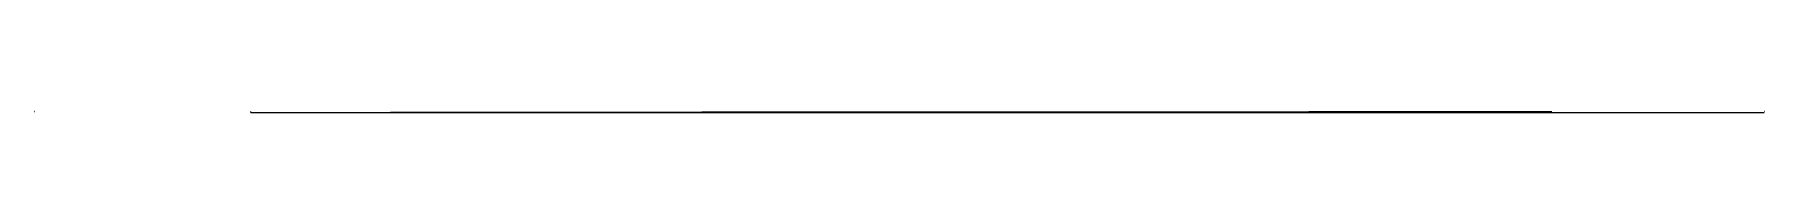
# Model space of a CAD drawing. Header units: metres. Extents: x -1 to 72750024, y 3999 to 4800.
# Drawn here: x 64350003 to 64750024, y 4099 to 4350 of the extents above; entities that cross this region are included whole.
import ezdxf

# ---------------------------------------------------------------- set-up
doc = ezdxf.new("R2010")
doc.units = ezdxf.units.M

msp = doc.modelspace()

# ---------------------------------------------------------------- linework, layer by layer
at = {"color": 7}
for p, q in [((64350003.013, 4350), (64350024.105, 4350)), ((64350003.013, 4350), (64350003.013, 4331.921)), ((64350024.105, 4331.921), (64350003.013, 4331.921)), ((64350006.026, 4343.974), (64350021.092, 4343.974)), ((64350024.105, 4350), (64350024.105, 4331.921)), ((64400000, 4350), (64399998.795, 4350)), ((64400000, 4300), (64399998.795, 4300)), ((64400000, 4250), (64399998.795, 4250)), ((64400000, 4200), (64399998.795, 4200)), ((64400000, 4150), (64399998.795, 4150)), ((64400000, 4100), (64399998.795, 4100)), ((64400000, 4340), (64399999.247, 4340)), ((64400000, 4330), (64399999.247, 4330)), ((64400000, 4320), (64399999.247, 4320)), ((64400000, 4310), (64399999.247, 4310)), ((64400000, 4290), (64399999.247, 4290)), ((64400000, 4280), (64399999.247, 4280)), ((64400000, 4270), (64399999.247, 4270)), ((64400000, 4260), (64399999.247, 4260)), ((64400000, 4240), (64399999.247, 4240)), ((64400000, 4230), (64399999.247, 4230)), ((64400000, 4220), (64399999.247, 4220)), ((64400000, 4210), (64399999.247, 4210)), ((64400000, 4190), (64399999.247, 4190)), ((64400000, 4180), (64399999.247, 4180)), ((64400000, 4170), (64399999.247, 4170)), ((64400000, 4160), (64399999.247, 4160)), ((64400000, 4140), (64399999.247, 4140)), ((64400000, 4130), (64399999.247, 4130)), ((64400000, 4120), (64399999.247, 4120)), ((64400000, 4110), (64399999.247, 4110)), ((64400000, 4100), (64400000, 4350)), ((64400000, 4100), (64750000, 4100)), ((64400000, 4100), (64400000, 4098.795)), ((64410000.001, 4100), (64410000.001, 4099.247)), ((64420000.002, 4100), (64420000.002, 4099.247)), ((64430000.003, 4100), (64430000.003, 4099.247)), ((64440000.003, 4100), (64440000.003, 4099.247)), ((64450000.001, 4100), (64450000.001, 4098.795)), ((64459999.998, 4100), (64459999.998, 4099.247)), ((64469999.996, 4100), (64469999.996, 4099.247)), ((64479999.993, 4100), (64479999.993, 4099.247)), ((64489999.991, 4100), (64489999.991, 4099.247)), ((64500000.002, 4100), (64500000.002, 4098.795)), ((64510000.006, 4100), (64510000.006, 4099.247)), ((64520000.01, 4100), (64520000.01, 4099.247)), ((64530000.015, 4100), (64530000.015, 4099.247)), ((64540000.019, 4100), (64540000.019, 4099.247)), ((64549999.996, 4100), (64549999.996, 4098.795)), ((64560000, 4100), (64560000, 4099.247)), ((64570000.005, 4100), (64570000.005, 4099.247)), ((64580000.009, 4100), (64580000.009, 4099.247)), ((64590000.013, 4100), (64590000.013, 4099.247)), ((64600000.004, 4100), (64600000.004, 4098.795)), ((64610000.008, 4100), (64610000.008, 4099.247)), ((64620000.012, 4100), (64620000.012, 4099.247)), ((64630000.003, 4100), (64630000.003, 4099.247)), ((64639999.994, 4100), (64639999.994, 4099.247)), ((64650000.012, 4100), (64650000.012, 4098.795)), ((64660000.002, 4100), (64660000.002, 4099.247)), ((64669999.993, 4100), (64669999.993, 4099.247)), ((64679999.984, 4100), (64679999.984, 4099.247)), ((64689999.975, 4100), (64689999.975, 4099.247)), ((64699999.992, 4100), (64699999.992, 4098.795)), ((64709999.983, 4100), (64709999.983, 4099.247)), ((64719999.974, 4100), (64719999.974, 4099.247)), ((64729999.964, 4100), (64729999.964, 4099.247)), ((64739999.955, 4100), (64739999.955, 4099.247)), ((64750000, 4100), (64750000, 4098.795)), ((64750003.013, 4350), (64750024.105, 4350)), ((64750003.013, 4350), (64750003.013, 4331.921)), ((64750024.105, 4331.921), (64750003.013, 4331.921)), ((64750006.026, 4343.974), (64750021.092, 4343.974)), ((64750024.105, 4350), (64750024.105, 4331.921))]:
    msp.add_line(p, q, dxfattribs=at)
at = {"color": 4}
for p, q in [((64350006.026, 4339.454), (64350021.092, 4339.454)), ((64429147.971, 4143.475), (64430070.58, 4144.405)), ((64430070.58, 4144.405), (64430273.01, 4145.566)), ((64430273.01, 4145.566), (64430602.801, 4145.78)), ((64430602.801, 4145.78), (64430637.51, 4146.046)), ((64430637.51, 4146.046), (64432336.17, 4148.185)), ((64432336.17, 4148.185), (64434334.391, 4153.149)), ((64434334.391, 4153.149), (64434645.941, 4151.934)), ((64434645.941, 4151.934), (64435083.07, 4153.622)), ((64435083.07, 4153.622), (64435173.77, 4154.026)), ((64435173.77, 4154.026), (64435786.219, 4155.273)), ((64435786.219, 4155.273), (64436395.551, 4157.039)), ((64436395.551, 4157.039), (64436931.73, 4155.783)), ((64436931.73, 4155.783), (64437041.73, 4157.417)), ((64437041.73, 4157.417), (64437899.34, 4156.734)), ((64437899.34, 4156.734), (64438216.422, 4158.677)), ((64438216.422, 4158.677), (64438268.238, 4158.898)), ((64438268.238, 4158.898), (64438318.422, 4158.393)), ((64438318.422, 4158.393), (64438348.75, 4158.824)), ((64438348.75, 4158.824), (64438504.238, 4159.504)), ((64438504.238, 4159.504), (64438669.59, 4159.436)), ((64438669.59, 4159.436), (64438741.25, 4159.37)), ((64438741.25, 4159.37), (64439467.969, 4160.883)), ((64439467.969, 4160.883), (64439670.051, 4161.848)), ((64439670.051, 4161.848), (64439965.531, 4160.56)), ((64439965.531, 4160.56), (64440186.898, 4161.718)), ((64440186.898, 4161.718), (64440232.43, 4161.873)), ((64440232.43, 4161.873), (64440249.34, 4161.786)), ((64440249.34, 4161.786), (64440368.422, 4162.05)), ((64440368.422, 4162.05), (64440487.488, 4161.98)), ((64440487.488, 4161.98), (64440710.18, 4162.688)), ((64440710.18, 4162.688), (64440765.629, 4162.913)), ((64440765.629, 4162.913), (64441144.629, 4162.829)), ((64441144.629, 4162.829), (64441520.102, 4164.152)), ((64441520.102, 4164.152), (64441609.199, 4162.735)), ((64441609.199, 4162.735), (64441800.969, 4164.077)), ((64441800.969, 4164.077), (64441953.781, 4164.713)), ((64441953.781, 4164.713), (64442354.238, 4164.078)), ((64442354.238, 4164.078), (64442460.031, 4164.456)), ((64442460.031, 4164.456), (64443282.262, 4166.863)), ((64443282.262, 4166.863), (64443317.781, 4166.294)), ((64443317.781, 4166.294), (64443592.871, 4166.533)), ((64443592.871, 4166.533), (64443685.059, 4166.675)), ((64443685.059, 4166.675), (64443810.59, 4166.846)), ((64443810.59, 4166.846), (64443940.059, 4167.06)), ((64443940.059, 4167.06), (64443998.262, 4166.5)), ((64443998.262, 4166.5), (64444189.711, 4167.451)), ((64444189.711, 4167.451), (64444659.32, 4168.309)), ((64444659.32, 4168.309), (64445743.68, 4170.19)), ((64445743.68, 4170.19), (64445919.609, 4170.162)), ((64445919.609, 4170.162), (64446684.301, 4169.105)), ((64446684.301, 4169.105), (64446974.43, 4170.074)), ((64446974.43, 4170.074), (64447674.84, 4172.353)), ((64447674.84, 4172.353), (64448549.488, 4174.274)), ((64448549.488, 4174.274), (64449210.141, 4174.316)), ((64449210.141, 4174.316), (64449777.711, 4173.732)), ((64449777.711, 4173.732), (64450929.5, 4176.337)), ((64450929.5, 4176.337), (64451684.641, 4176.944)), ((64451684.641, 4176.944), (64451939.379, 4177.102)), ((64451939.379, 4177.102), (64451994.66, 4177.38)), ((64451994.66, 4177.38), (64452054.391, 4177.557)), ((64452054.391, 4177.557), (64452205.07, 4176.906)), ((64452205.07, 4176.906), (64452352.262, 4177.787)), ((64452352.262, 4177.787), (64452377, 4175.901)), ((64452377, 4175.901), (64452547.512, 4178.033)), ((64452547.512, 4178.033), (64452572.82, 4177.749)), ((64452572.82, 4177.749), (64452640.801, 4178.023)), ((64452640.801, 4178.023), (64452658.469, 4178.074)), ((64452658.469, 4178.074), (64452818.031, 4178.183)), ((64452818.031, 4178.183), (64453391.41, 4180.038)), ((64453391.41, 4180.038), (64453509.051, 4179.792)), ((64453509.051, 4179.792), (64453571.27, 4178.861)), ((64453571.27, 4178.861), (64454194.41, 4179.643)), ((64454194.41, 4179.643), (64454222.449, 4179.764)), ((64454222.449, 4179.764), (64454409.469, 4180.063)), ((64454409.469, 4180.063), (64454464.898, 4180.003)), ((64454464.898, 4180.003), (64454540.609, 4180.117)), ((64454540.609, 4180.117), (64454620.539, 4180.196)), ((64454620.539, 4180.196), (64454662.648, 4180.263)), ((64454662.648, 4180.263), (64455121.52, 4180.913)), ((64455121.52, 4180.913), (64455234.551, 4180.78)), ((64455234.551, 4180.78), (64455585.551, 4180.912)), ((64455585.551, 4180.912), (64456080.422, 4182.166)), ((64456080.422, 4182.166), (64457377.82, 4182.635)), ((64457377.82, 4182.635), (64457416.578, 4182.823)), ((64457416.578, 4182.823), (64457846.66, 4183.688)), ((64457846.66, 4183.688), (64458038.641, 4184.405)), ((64458038.641, 4184.405), (64458113.559, 4183.993)), ((64458113.559, 4183.993), (64458144.48, 4185.382)), ((64458144.48, 4185.382), (64458297.34, 4184.492)), ((64458297.34, 4184.492), (64458309.199, 4184.197)), ((64458309.199, 4184.197), (64458438.07, 4184.371)), ((64458438.07, 4184.371), (64458494.078, 4184.281)), ((64458494.078, 4184.281), (64458586.422, 4185.562)), ((64458586.422, 4185.562), (64458589.059, 4184.257)), ((64458589.059, 4184.257), (64458684.34, 4184.87)), ((64458684.34, 4184.87), (64458765.469, 4184.717)), ((64458765.469, 4184.717), (64459626.711, 4185.12)), ((64459626.711, 4185.12), (64460118.469, 4186.699)), ((64460118.469, 4186.699), (64460188.68, 4186.283)), ((64460188.68, 4186.283), (64460321.699, 4187.034)), ((64460321.699, 4187.034), (64460470.941, 4185.853)), ((64460470.941, 4185.853), (64460560.75, 4186.585)), ((64460560.75, 4186.585), (64460802.012, 4187.998)), ((64460802.012, 4187.998), (64460915.941, 4187.151)), ((64460915.941, 4187.151), (64462354.828, 4187.528)), ((64462354.828, 4187.528), (64462752.512, 4189.188)), ((64462752.512, 4189.188), (64463466.871, 4187.043)), ((64463466.871, 4187.043), (64463806.09, 4190.539)), ((64463806.09, 4190.539), (64463822.488, 4189.034)), ((64463822.488, 4189.034), (64464319.461, 4190.432)), ((64464319.461, 4190.432), (64464677.648, 4191.801)), ((64464677.648, 4191.801), (64464708.48, 4190.805)), ((64464708.48, 4190.805), (64465126.801, 4189.131)), ((64465126.801, 4189.131), (64465242.379, 4191.433)), ((64465242.379, 4191.433), (64465576.43, 4192.564)), ((64465576.43, 4192.564), (64465772.773, 4193.197)), ((64465772.773, 4193.197), (64466056.469, 4190.871)), ((64466056.469, 4190.871), (64466174.328, 4190.352)), ((64466174.328, 4190.352), (64466518.031, 4192.713)), ((64466518.031, 4192.713), (64466719.844, 4191.969)), ((64466719.844, 4191.969), (64466812.977, 4192.379)), ((64466812.977, 4192.379), (64467201.68, 4193.555)), ((64467201.68, 4193.555), (64467412.773, 4193.435)), ((64467412.773, 4193.435), (64467680.633, 4193.54)), ((64467680.633, 4193.54), (64468752.023, 4196.397)), ((64468752.023, 4196.397), (64469069.68, 4194.678)), ((64469069.68, 4194.678), (64469338.203, 4195.252)), ((64469338.203, 4195.252), (64469530.688, 4195.792)), ((64469530.688, 4195.792), (64470281.727, 4196.954)), ((64470281.727, 4196.954), (64472120.531, 4198.535)), ((64472120.531, 4198.535), (64472409.102, 4198.968)), ((64472409.102, 4198.968), (64473332.602, 4199.125)), ((64473332.602, 4199.125), (64473461.758, 4197.93)), ((64473461.758, 4197.93), (64473523.281, 4199.041)), ((64473523.281, 4199.041), (64473678.078, 4197.862)), ((64473678.078, 4197.862), (64474417.938, 4200.139)), ((64474417.938, 4200.139), (64474455.883, 4200.46)), ((64474455.883, 4200.46), (64475527.891, 4201.169)), ((64475527.891, 4201.169), (64476047.977, 4201.476)), ((64476047.977, 4201.476), (64476338.453, 4201.805)), ((64476338.453, 4201.805), (64476480.453, 4200.361)), ((64476480.453, 4200.361), (64476623.242, 4201.37)), ((64476623.242, 4201.37), (64476797.406, 4202.239)), ((64476797.406, 4202.239), (64476856.141, 4202.52)), ((64476856.141, 4202.52), (64477010.352, 4202.092)), ((64477010.352, 4202.092), (64477060.273, 4203.163)), ((64477060.273, 4203.163), (64477472.992, 4203.455)), ((64477472.992, 4203.455), (64477666.633, 4203.221)), ((64477666.633, 4203.221), (64478523.891, 4205.02)), ((64478523.891, 4205.02), (64478670.938, 4203.33)), ((64478670.938, 4203.33), (64478968.82, 4204.132)), ((64478968.82, 4204.132), (64479102.297, 4204.194)), ((64479102.297, 4204.194), (64479139.727, 4202.148)), ((64479139.727, 4202.148), (64479280.438, 4204.479)), ((64479280.438, 4204.479), (64480021.273, 4204.018)), ((64480021.273, 4204.018), (64480157.852, 4205.589)), ((64480157.852, 4205.589), (64480381.211, 4205.529)), ((64480381.211, 4205.529), (64480904.023, 4205.506)), ((64480904.023, 4205.506), (64481311.219, 4205.481)), ((64481311.219, 4205.481), (64481833.961, 4206.062)), ((64481833.961, 4206.062), (64481931.883, 4206.875)), ((64481931.883, 4206.875), (64482018.703, 4207.433)), ((64482018.703, 4207.433), (64482128.969, 4207.312)), ((64482128.969, 4207.312), (64482381.719, 4206.945)), ((64482381.719, 4206.945), (64483403.758, 4208.546)), ((64483403.758, 4208.546), (64483725.75, 4208.384)), ((64483725.75, 4208.384), (64483776.094, 4208.153)), ((64483776.094, 4208.153), (64483854.68, 4208.037)), ((64483854.68, 4208.037), (64483934.609, 4208.141)), ((64483934.609, 4208.141), (64484257.43, 4208.22)), ((64484257.43, 4208.22), (64484456.5, 4208.899)), ((64484456.5, 4208.899), (64484469.367, 4208.862)), ((64484469.367, 4208.862), (64485000.094, 4209.557)), ((64485000.094, 4209.557), (64485302.641, 4209.425)), ((64485302.641, 4209.425), (64485309.039, 4209.387)), ((64485309.039, 4209.387), (64485696.578, 4210.534)), ((64485696.578, 4210.534), (64485734.102, 4209.787)), ((64485734.102, 4209.787), (64485757.688, 4209.939)), ((64485757.688, 4209.939), (64485858.094, 4209.687)), ((64485858.094, 4209.687), (64485956.109, 4210.1)), ((64485956.109, 4210.1), (64486107.977, 4210.654)), ((64486107.977, 4210.654), (64486339.477, 4210.7)), ((64486339.477, 4210.7), (64486733.133, 4210.634)), ((64486733.133, 4210.634), (64486976.961, 4211.463)), ((64486976.961, 4211.463), (64487090.383, 4210.863)), ((64487090.383, 4210.863), (64487276.477, 4211.721)), ((64487276.477, 4211.721), (64487419.063, 4211.082)), ((64487419.063, 4211.082), (64488956.133, 4211.444)), ((64488956.133, 4211.444), (64489858.711, 4212.872)), ((64489858.711, 4212.872), (64490439.344, 4214.281)), ((64490439.344, 4214.281), (64490580.867, 4214.601)), ((64490580.867, 4214.601), (64490680.367, 4214.553)), ((64490680.367, 4214.553), (64490858.578, 4213.736)), ((64490858.578, 4213.736), (64490886.578, 4214.454)), ((64490886.578, 4214.454), (64492016.344, 4215.178)), ((64492016.344, 4215.178), (64492311.227, 4215.387)), ((64492311.227, 4215.387), (64492323.008, 4215.426)), ((64492323.008, 4215.426), (64492377.078, 4215.58)), ((64492377.078, 4215.58), (64492493.477, 4215.536)), ((64492493.477, 4215.536), (64492505.641, 4215.553)), ((64492505.641, 4215.553), (64492541.156, 4215.719)), ((64492541.156, 4215.719), (64492544.297, 4215.286)), ((64492544.297, 4215.286), (64492618.961, 4215.68)), ((64492618.961, 4215.68), (64492637.453, 4215.414)), ((64492637.453, 4215.414), (64493409.406, 4216.15)), ((64493409.406, 4216.15), (64493657.07, 4216.61)), ((64493657.07, 4216.61), (64493660.477, 4216.137)), ((64493660.477, 4216.137), (64493694.078, 4217.298)), ((64493694.078, 4217.298), (64493865.883, 4217.053)), ((64493865.883, 4217.053), (64494613.313, 4216.836)), ((64494613.313, 4216.836), (64494725.539, 4217.41)), ((64494725.539, 4217.41), (64495112.508, 4217.367)), ((64495112.508, 4217.367), (64495153.75, 4217.782)), ((64495153.75, 4217.782), (64495509.273, 4218.089)), ((64495509.273, 4218.089), (64495726.531, 4218.035)), ((64495726.531, 4218.035), (64496421.211, 4219.077)), ((64496421.211, 4219.077), (64496499.273, 4218.812)), ((64496499.273, 4218.812), (64496507.047, 4218.759)), ((64496507.047, 4218.759), (64496580.477, 4218.738)), ((64496580.477, 4218.738), (64496887.156, 4219.632)), ((64496887.156, 4219.632), (64497086.727, 4219.234)), ((64497086.727, 4219.234), (64497268.633, 4219.496)), ((64497268.633, 4219.496), (64497300.703, 4219.157)), ((64497300.703, 4219.157), (64497908.813, 4219.8)), ((64497908.813, 4219.8), (64498052.578, 4220.14)), ((64498052.578, 4220.14), (64498352.313, 4220.215)), ((64498352.313, 4220.215), (64498885.867, 4220.432)), ((64498885.867, 4220.432), (64499036.148, 4220.305)), ((64499036.148, 4220.305), (64499199.281, 4221.263)), ((64499199.281, 4221.263), (64499315.227, 4220.958)), ((64499315.227, 4220.958), (64499317.258, 4221.325)), ((64499317.258, 4221.325), (64499528.094, 4220.97)), ((64499528.094, 4220.97), (64499606.922, 4222.133)), ((64499606.922, 4222.133), (64500531, 4221.933)), ((64500531, 4221.933), (64500670.5, 4222.649)), ((64500670.5, 4222.649), (64501118.102, 4222.251)), ((64501118.102, 4222.251), (64501325.398, 4222.877)), ((64501325.398, 4222.877), (64501660.398, 4222.889)), ((64501660.398, 4222.889), (64502461.5, 4223.646)), ((64502461.5, 4223.646), (64502722.898, 4223.339)), ((64502722.898, 4223.339), (64503195, 4224.356)), ((64503195, 4224.356), (64504315.703, 4225.05)), ((64504315.703, 4225.05), (64504411.297, 4225.553)), ((64504411.297, 4225.553), (64504798.203, 4224.762)), ((64504798.203, 4224.762), (64504805.398, 4225.337)), ((64504805.398, 4225.337), (64504842.5, 4225.667)), ((64504842.5, 4225.667), (64504867.5, 4225.661)), ((64504867.5, 4225.661), (64504986.297, 4225.709)), ((64504986.297, 4225.709), (64504996.398, 4225.44)), ((64504996.398, 4225.44), (64505216.203, 4224.948)), ((64505216.203, 4224.948), (64505263.297, 4225.701)), ((64505263.297, 4225.701), (64505278.5, 4226.147)), ((64505278.5, 4226.147), (64505644.398, 4225.898)), ((64505644.398, 4225.898), (64505861.703, 4227.022)), ((64505861.703, 4227.022), (64506724.5, 4227.191)), ((64506724.5, 4227.191), (64506774.602, 4227.18)), ((64506774.602, 4227.18), (64506967.297, 4226.866)), ((64506967.297, 4226.866), (64507031.398, 4226.508)), ((64507031.398, 4226.508), (64507214.703, 4227.697)), ((64507214.703, 4227.697), (64507255.797, 4227.105)), ((64507255.797, 4227.105), (64507598.5, 4227.519)), ((64507598.5, 4227.519), (64507647.602, 4227.87)), ((64507647.602, 4227.87), (64507666, 4227.169)), ((64507666, 4227.169), (64507808.898, 4227.802)), ((64507808.898, 4227.802), (64507824.602, 4227.703)), ((64507824.602, 4227.703), (64508054.898, 4227.889)), ((64508054.898, 4227.889), (64508187.398, 4227.919)), ((64508187.398, 4227.919), (64508396.102, 4228.258)), ((64508396.102, 4228.258), (64508834.5, 4228.422)), ((64508834.5, 4228.422), (64508869.602, 4228.781)), ((64508869.602, 4228.781), (64509133.102, 4228.382)), ((64509133.102, 4228.382), (64509176.5, 4228.965)), ((64509176.5, 4228.965), (64509266.398, 4229.15)), ((64509266.398, 4229.15), (64509294.703, 4228.9)), ((64509294.703, 4228.9), (64509378.203, 4228.869)), ((64509378.203, 4228.869), (64509939.398, 4229.293)), ((64509939.398, 4229.293), (64510853.102, 4230.438)), ((64510853.102, 4230.438), (64511042.297, 4229.708)), ((64511042.297, 4229.708), (64511136.203, 4230.538)), ((64511136.203, 4230.538), (64511384.102, 4230.156)), ((64511384.102, 4230.156), (64511724.203, 4230.969)), ((64511724.203, 4230.969), (64511787.203, 4231.274)), ((64511787.203, 4231.274), (64512178.898, 4231.713)), ((64512178.898, 4231.713), (64513196.398, 4231.064)), ((64513196.398, 4231.064), (64513415.797, 4232.099)), ((64513415.797, 4232.099), (64513422.297, 4232.153)), ((64513422.297, 4232.153), (64513560.297, 4232.172)), ((64513560.297, 4232.172), (64513664.203, 4230.986)), ((64513664.203, 4230.986), (64514253.398, 4232.739)), ((64514253.398, 4232.739), (64514470.5, 4233.177)), ((64514470.5, 4233.177), (64514589.602, 4232.917)), ((64514589.602, 4232.917), (64515543.398, 4233.612)), ((64515543.398, 4233.612), (64515549.203, 4233.769)), ((64515549.203, 4233.769), (64515765.898, 4233.069)), ((64515765.898, 4233.069), (64516308.602, 4233.538)), ((64516308.602, 4233.538), (64516404.398, 4234.541)), ((64516404.398, 4234.541), (64516415.102, 4232.825)), ((64516415.102, 4232.825), (64516453.102, 4234.729)), ((64516453.102, 4234.729), (64516495.602, 4234.326)), ((64516495.602, 4234.326), (64516664.398, 4234.049)), ((64516664.398, 4234.049), (64517282.102, 4235.126)), ((64517282.102, 4235.126), (64518103.703, 4235.549)), ((64518103.703, 4235.549), (64518484.602, 4235.995)), ((64518484.602, 4235.995), (64518541.398, 4234.631)), ((64518541.398, 4234.631), (64520469.797, 4237.167)), ((64520469.797, 4237.167), (64520760.602, 4237.505)), ((64520760.602, 4237.505), (64520776.398, 4237.18)), ((64520776.398, 4237.18), (64520791.602, 4237.649)), ((64520791.602, 4237.649), (64520811.898, 4236.66)), ((64520811.898, 4236.66), (64520908.898, 4237.256)), ((64520908.898, 4237.256), (64521049.102, 4237.307)), ((64521049.102, 4237.307), (64521189.703, 4237.331)), ((64521189.703, 4237.331), (64521213.398, 4237.498)), ((64521213.398, 4237.498), (64521238.898, 4237.527)), ((64521238.898, 4237.527), (64521486.703, 4237.574)), ((64521486.703, 4237.574), (64521767.602, 4237.097)), ((64521767.602, 4237.097), (64521854.398, 4237.96)), ((64521854.398, 4237.96), (64521924.898, 4237.966)), ((64521924.898, 4237.966), (64521942.398, 4238.472)), ((64521942.398, 4238.472), (64522020.602, 4237.933)), ((64522020.602, 4237.933), (64522240.297, 4238.119)), ((64522240.297, 4238.119), (64522403.797, 4238.351)), ((64522403.797, 4238.351), (64522442.797, 4238.691)), ((64522442.797, 4238.691), (64522583.5, 4237.692)), ((64522583.5, 4237.692), (64522904, 4238.699)), ((64522904, 4238.699), (64523204.5, 4238.754)), ((64523204.5, 4238.754), (64523208.102, 4238.825)), ((64523208.102, 4238.825), (64523236.898, 4238.802)), ((64523236.898, 4238.802), (64523985.602, 4239.403)), ((64523985.602, 4239.403), (64524194.703, 4239.542)), ((64524194.703, 4239.542), (64524775.797, 4239.442)), ((64524775.797, 4239.442), (64524782.602, 4240.23)), ((64524782.602, 4240.23), (64525186.5, 4240.186)), ((64525186.5, 4240.186), (64525237.797, 4239.567)), ((64525237.797, 4239.567), (64525325, 4240.266)), ((64525325, 4240.266), (64525411.203, 4239.979)), ((64525411.203, 4239.979), (64525617.297, 4240.767)), ((64525617.297, 4240.767), (64526063.5, 4240.651)), ((64526063.5, 4240.651), (64526200.203, 4240.865)), ((64526200.203, 4240.865), (64526945.297, 4241.598)), ((64526945.297, 4241.598), (64527126.5, 4241.869)), ((64527126.5, 4241.869), (64527579.898, 4241.818)), ((64527579.898, 4241.818), (64528221.898, 4241.591)), ((64528221.898, 4241.591), (64528223.703, 4241.15)), ((64528223.703, 4241.15), (64528710.703, 4241.964)), ((64528710.703, 4241.964), (64528794.602, 4242.827)), ((64528794.602, 4242.827), (64529122.203, 4242.868)), ((64529122.203, 4242.868), (64529409.297, 4242.979)), ((64529409.297, 4242.979), (64530655.797, 4244.019)), ((64530655.797, 4244.019), (64530792.703, 4243.794)), ((64530792.703, 4243.794), (64531027.797, 4243.678)), ((64531027.797, 4243.678), (64531071.297, 4243.955)), ((64531071.297, 4243.955), (64531321.797, 4242.505)), ((64531321.797, 4242.505), (64531481.594, 4244.218)), ((64531481.594, 4244.218), (64532344.297, 4244.856)), ((64532344.297, 4244.856), (64532613.5, 4245.471)), ((64532613.5, 4245.471), (64533198.906, 4245.714)), ((64533198.906, 4245.714), (64533701.594, 4244.658)), ((64533701.594, 4244.658), (64534110.297, 4245.989)), ((64534110.297, 4245.989), (64534713.297, 4246.177)), ((64534713.297, 4246.177), (64534968.906, 4245.699)), ((64534968.906, 4245.699), (64535210.797, 4247.02)), ((64535210.797, 4247.02), (64535360, 4246.904)), ((64535360, 4246.904), (64535673.297, 4246.858)), ((64535673.297, 4246.858), (64535772.594, 4246.778)), ((64535772.594, 4246.778), (64536794.297, 4246.77)), ((64536794.297, 4246.77), (64538460.906, 4248.972)), ((64538460.906, 4248.972), (64539708.297, 4249.991)), ((64539708.297, 4249.991), (64539807.594, 4249.923)), ((64539807.594, 4249.923), (64541192.5, 4250.748)), ((64541192.5, 4250.748), (64543029.5, 4250.836)), ((64543029.5, 4250.836), (64543293.203, 4251.755)), ((64543293.203, 4251.755), (64543716, 4250.925)), ((64543716, 4250.925), (64544800.203, 4251.396)), ((64544800.203, 4251.396), (64546078.906, 4252.931)), ((64546078.906, 4252.931), (64546118.906, 4253.199)), ((64546118.906, 4253.199), (64547234.094, 4254.52)), ((64547234.094, 4254.52), (64547893.406, 4254.761)), ((64547893.406, 4254.761), (64548173.297, 4255.099)), ((64548173.297, 4255.099), (64550608.594, 4254.084)), ((64550608.594, 4254.084), (64552704.094, 4256.927)), ((64552704.094, 4256.927), (64552824.797, 4256.352)), ((64552824.797, 4256.352), (64552840.094, 4257.252)), ((64552840.094, 4257.252), (64554818.5, 4258.745)), ((64554818.5, 4258.745), (64555465.094, 4257.788)), ((64555465.094, 4257.788), (64555544.297, 4258.906)), ((64555544.297, 4258.906), (64556178.094, 4259.692)), ((64556178.094, 4259.692), (64556370.5, 4258.729)), ((64556370.5, 4258.729), (64557330.906, 4260.342)), ((64557330.906, 4260.342), (64559094.203, 4260.838)), ((64559094.203, 4260.838), (64559195.797, 4260.288)), ((64559195.797, 4260.288), (64561069.703, 4261.734)), ((64561069.703, 4261.734), (64561099.297, 4261.695)), ((64561099.297, 4261.695), (64561254.297, 4262.21)), ((64561254.297, 4262.21), (64561587.203, 4262.076)), ((64561587.203, 4262.076), (64562020, 4261.824)), ((64562020, 4261.824), (64562211.203, 4262.205)), ((64562211.203, 4262.205), (64562705.594, 4262.735)), ((64562705.594, 4262.735), (64563060.5, 4262.334)), ((64563060.5, 4262.334), (64564468.906, 4263.769)), ((64564468.906, 4263.769), (64565021, 4264.505)), ((64565021, 4264.505), (64565677.5, 4264.414)), ((64565677.5, 4264.414), (64566233.094, 4264.178)), ((64566233.094, 4264.178), (64566278.297, 4264.321)), ((64566278.297, 4264.321), (64566360, 4265.279)), ((64566360, 4265.279), (64566557, 4264.575)), ((64566557, 4264.575), (64567061.797, 4265.245)), ((64567061.797, 4265.245), (64568193.203, 4265.534)), ((64568193.203, 4265.534), (64568909.594, 4265.971)), ((64568909.594, 4265.971), (64570249.906, 4267.015)), ((64570249.906, 4267.015), (64570823.5, 4266.874)), ((64570823.5, 4266.874), (64571007, 4265.677)), ((64571007, 4265.677), (64572529.703, 4268.425)), ((64572529.703, 4268.425), (64573709.297, 4268.872)), ((64573709.297, 4268.872), (64574338.906, 4268.277)), ((64574338.906, 4268.277), (64574354.406, 4268.696)), ((64574354.406, 4268.696), (64574626.5, 4269.665)), ((64574626.5, 4269.665), (64577112.094, 4270.613)), ((64577112.094, 4270.613), (64577706.797, 4270.96)), ((64577706.797, 4270.96), (64577796.797, 4270.547)), ((64577796.797, 4270.547), (64579489.297, 4271.713)), ((64579489.297, 4271.713), (64579764.906, 4271.693)), ((64579764.906, 4271.693), (64580339.297, 4272.159)), ((64580339.297, 4272.159), (64580703.594, 4272.278)), ((64580703.594, 4272.278), (64580955.203, 4272.388)), ((64580955.203, 4272.388), (64581294.203, 4272.711)), ((64581294.203, 4272.711), (64582342, 4273.693)), ((64582342, 4273.693), (64583853.594, 4274.213)), ((64583853.594, 4274.213), (64585741.297, 4274.043)), ((64585741.297, 4274.043), (64587954.594, 4276.425)), ((64587954.594, 4276.425), (64588377, 4275.108)), ((64588377, 4275.108), (64589797.5, 4277.617)), ((64589797.5, 4277.617), (64592081.797, 4278.536)), ((64592081.797, 4278.536), (64595243.5, 4280.105)), ((64595243.5, 4280.105), (64596297.094, 4279.759)), ((64596297.094, 4279.759), (64596684.797, 4281.124)), ((64596684.797, 4281.124), (64597722.797, 4281.382)), ((64597722.797, 4281.382), (64600090.406, 4281.658)), ((64600090.406, 4281.658), (64600568, 4282.898)), ((64600568, 4282.898), (64601316.297, 4283.071)), ((64601316.297, 4283.071), (64601832.203, 4283.212)), ((64601832.203, 4283.212), (64602380.094, 4283.687)), ((64602380.094, 4283.687), (64602882.406, 4284.213)), ((64602882.406, 4284.213), (64603081.297, 4283.513)), ((64603081.297, 4283.513), (64603498.594, 4283.976)), ((64603498.594, 4283.976), (64604255.797, 4284.589)), ((64604255.797, 4284.589), (64604294.203, 4284.752)), ((64604294.203, 4284.752), (64605283.297, 4284.836)), ((64605283.297, 4284.836), (64605825.094, 4285.252)), ((64605825.094, 4285.252), (64605854.594, 4285.103)), ((64605854.594, 4285.103), (64606681, 4285.258)), ((64606681, 4285.258), (64607004.297, 4285.647)), ((64607004.297, 4285.647), (64608168.406, 4286.576)), ((64608168.406, 4286.576), (64608533.906, 4286.857)), ((64608533.906, 4286.857), (64609411, 4286.718)), ((64609411, 4286.718), (64609997, 4286.984)), ((64609997, 4286.984), (64611723.094, 4288.25)), ((64611723.094, 4288.25), (64613197.406, 4288.457)), ((64613197.406, 4288.457), (64613482.406, 4289.175)), ((64613482.406, 4289.175), (64613767.094, 4288.613)), ((64613767.094, 4288.613), (64615039.297, 4289.81)), ((64615039.297, 4289.81), (64617610.406, 4290.446)), ((64617610.406, 4290.446), (64617747.297, 4291.147)), ((64617747.297, 4291.147), (64618021.094, 4291.197)), ((64618021.094, 4291.197), (64620593, 4291.652)), ((64620593, 4291.652), (64620725.297, 4292.451)), ((64620725.297, 4292.451), (64621424.594, 4292.84)), ((64621424.594, 4292.84), (64622695.297, 4292.782)), ((64622695.297, 4292.782), (64623275.594, 4293.624)), ((64623275.594, 4293.624), (64624772.5, 4294.375)), ((64624772.5, 4294.375), (64625314.094, 4294.355)), ((64625314.094, 4294.355), (64625673.406, 4294.701)), ((64625673.406, 4294.701), (64625725.797, 4294.685)), ((64625725.797, 4294.685), (64627104, 4294.88)), ((64627104, 4294.88), (64627587.703, 4295.554)), ((64627587.703, 4295.554), (64627777.203, 4295.62)), ((64627777.203, 4295.62), (64628041.297, 4295.856)), ((64628041.297, 4295.856), (64628191.094, 4295.117)), ((64628191.094, 4295.117), (64628250.703, 4295.382)), ((64628250.703, 4295.382), (64629377.906, 4296.306)), ((64629377.906, 4296.306), (64629460.594, 4296.345)), ((64629460.594, 4296.345), (64629715.5, 4296.206)), ((64629715.5, 4296.206), (64630374.594, 4296.647)), ((64630374.594, 4296.647), (64630488.594, 4296.783)), ((64630488.594, 4296.783), (64631288, 4297.325)), ((64631288, 4297.325), (64631302.297, 4297.148)), ((64631302.297, 4297.148), (64632183, 4297.586)), ((64632183, 4297.586), (64633722.703, 4298.347)), ((64633722.703, 4298.347), (64634263.906, 4298.009)), ((64634263.906, 4298.009), (64634405.594, 4298.686)), ((64634405.594, 4298.686), (64635794.203, 4298.481)), ((64635794.203, 4298.481), (64636260.297, 4299.573)), ((64636260.297, 4299.573), (64636824.703, 4299.633)), ((64636824.703, 4299.633), (64637174.203, 4299.561)), ((64637174.203, 4299.561), (64640091.703, 4301.369)), ((64640091.703, 4301.369), (64644659.5, 4302.275)), ((64644659.5, 4302.275), (64645532.297, 4303.844)), ((64645532.297, 4303.844), (64652817.5, 4307)), ((64652817.5, 4307), (64653449.203, 4306.028)), ((64653449.203, 4306.028), (64660485, 4309.065)), ((64660485, 4309.065), (64661678.406, 4310.645)), ((64661678.406, 4310.645), (64664917.5, 4310.996)), ((64664917.5, 4310.996), (64666948.813, 4311.94)), ((64666948.813, 4311.94), (64667403.313, 4312.22)), ((64667403.313, 4312.22), (64667408.188, 4312.215)), ((64667408.188, 4312.215), (64668777.688, 4312.626)), ((64668777.688, 4312.626), (64671418.906, 4314.479)), ((64671418.906, 4314.479), (64673346.313, 4314.165)), ((64673346.313, 4314.165), (64680771.5, 4316.864)), ((64680771.5, 4316.864), (64681063.5, 4318.13)), ((64681063.5, 4318.13), (64689179.813, 4320.023)), ((64689179.813, 4320.023), (64689735.594, 4321.319)), ((64689735.594, 4321.319), (64696383.5, 4322.816)), ((64696383.5, 4322.816), (64696627.5, 4323.68)), ((64696627.5, 4323.68), (64700374.594, 4324.526)), ((64700374.594, 4324.526), (64700423.406, 4324.817)), ((64700423.406, 4324.817), (64700830.188, 4324.882)), ((64750006.026, 4339.454), (64750021.092, 4339.454))]:
    msp.add_line(p, q, dxfattribs=at)

doc.saveas('drawing.dxf')
